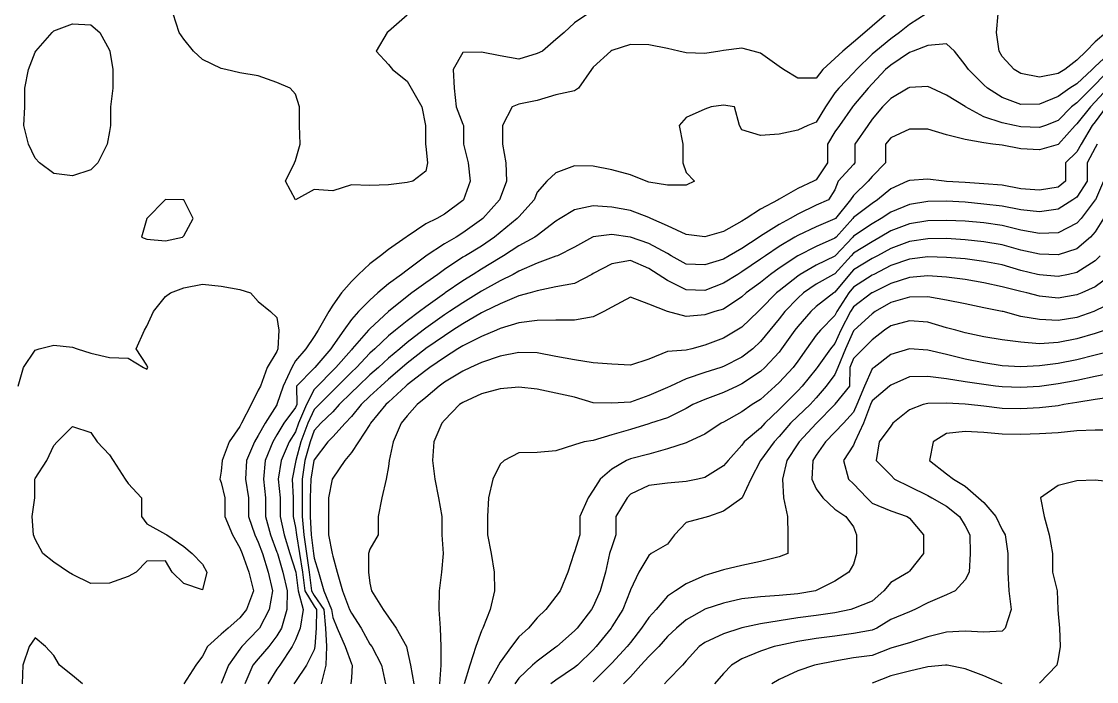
# Model space of a CAD drawing. Header units: inches. Extents: x 450896 to 463247, y 7386701 to 7399440.
# Drawn here: x 453338 to 455030, y 7392246 to 7393284 of the extents above; entities that cross this region are included whole.
import ezdxf

# ---------------------------------------------------------------- set-up
doc = ezdxf.new("R2010")
doc.units = ezdxf.units.IN
doc.header["$MEASUREMENT"] = 0

msp = doc.modelspace()

# ---------------------------------------------------------------- linework, layer by layer
for points, elevation in [([(453954, 7393032.8), (453945, 7393030.9), (453915.7, 7393027.2), (453886.4, 7393026.4), (453857.2, 7393027.2), (453827.9, 7393017.7), (453798.6, 7393019.9), (453769.3, 7393003.8), (453753.6, 7393032.8), (453767.6, 7393062.1), (453769.3, 7393065.6), (453776.8, 7393091.4), (453775.5, 7393120.7), (453775.5, 7393150), (453769.3, 7393169.7), (453760.8, 7393179.2), (453740, 7393188), (453710.7, 7393198.8), (453681.4, 7393203.2), (453659.7, 7393208.5), (453652.2, 7393210.1), (453622.9, 7393224.5), (453608.6, 7393237.8), (453593.6, 7393256.6), (453586.1, 7393267.1), (453576.5, 7393296.4)], 760), ([(454229.7, 7393296.4), (454208.6, 7393282), (454192.3, 7393267.1), (454179.3, 7393255.7), (454158.1, 7393237.8), (454150, 7393233.7), (454120.7, 7393224.8), (454091.5, 7393230.4), (454062.2, 7393235.8), (454032.9, 7393235.6), (454017.7, 7393208.5), (454018.9, 7393179.2), (454022.2, 7393150), (454032.9, 7393122.6), (454033.7, 7393120.7), (454033.7, 7393091.4), (454040.9, 7393062.1), (454044.2, 7393032.8), (454034, 7393003.5), (454032.9, 7393002.4), (454003.6, 7392981.3), (453991.8, 7392974.2), (453974.3, 7392965.6), (453945, 7392945.9), (453943.5, 7392944.9), (453915.7, 7392925.5), (453903.1, 7392915.7), (453886.4, 7392903), (453868.4, 7392886.4), (453857.2, 7392875.3), (453841.6, 7392857.1), (453827.9, 7392838.1), (453821.7, 7392827.8), (453805.1, 7392798.5), (453798.6, 7392788.5), (453785.4, 7392769.2), (453769.3, 7392750.5), (453763.5, 7392739.9), (453749.7, 7392710.6), (453740, 7392681.4), (453740, 7392681.3), (453721.3, 7392652.1), (453710.7, 7392632.9), (453704.5, 7392622.8), (453692.2, 7392593.5), (453690.3, 7392564.2), (453695.1, 7392534.9), (453695.1, 7392505.6), (453705.2, 7392476.3), (453710.7, 7392464.9), (453717.1, 7392447.1), (453726.2, 7392417.8), (453732.8, 7392388.5), (453727.7, 7392359.2), (453712.5, 7392329.9), (453710.7, 7392327.5), (453684.7, 7392300.6), (453681.4, 7392296.5), (453663.6, 7392271.3), (453652.2, 7392242.6)], 740), ([(454699.8, 7393296.4), (454677.2, 7393276.9), (454665.8, 7393267.1), (454647.9, 7393251.7), (454631.3, 7393237.8), (454618.6, 7393226), (454599.4, 7393208.5), (454589.3, 7393195.2), (454560.1, 7393195.3), (454537.6, 7393208.5), (454530.8, 7393213.5), (454501.5, 7393234.6), (454489.8, 7393237.8), (454472.2, 7393242.3), (454442.9, 7393238.7), (454437.6, 7393237.8), (454413.6, 7393234.1), (454384.3, 7393235), (454372.8, 7393237.8), (454355, 7393241.8), (454325.8, 7393247.3), (454296.5, 7393247.9), (454267.2, 7393238.5), (454265.9, 7393237.8), (454237.9, 7393212.4), (454235.2, 7393208.5), (454214.7, 7393179.2), (454208.6, 7393175.1), (454179.3, 7393168.8), (454150, 7393159.9), (454120.7, 7393154.3), (454110.4, 7393150), (454095.4, 7393120.7), (454095.4, 7393091.4), (454100.2, 7393062.1), (454101.3, 7393032.8), (454091.5, 7393006.5), (454090.4, 7393003.5), (454064, 7392974.2), (454062.2, 7392972.7), (454032.9, 7392951.5), (454022, 7392944.9), (454003.6, 7392934.6), (453975, 7392915.7), (453974.3, 7392915.2), (453945, 7392893.2), (453936.1, 7392886.4), (453915.7, 7392871.7), (453899, 7392857.1), (453886.4, 7392845.9), (453868.3, 7392827.8), (453857.2, 7392815.3), (453845.2, 7392798.5), (453827.9, 7392773.7), (453824.8, 7392769.2), (453799.5, 7392739.9), (453798.6, 7392739), (453770.9, 7392710.6), (453771.2, 7392681.4), (453769.3, 7392676.8), (453751, 7392652.1), (453740, 7392633.7), (453733.5, 7392622.8), (453721.4, 7392593.5), (453718.9, 7392564.2), (453722.1, 7392534.9), (453722.1, 7392505.6), (453729.7, 7392476.3), (453740, 7392449.2), (453740.7, 7392447.1), (453749.5, 7392417.8), (453756.1, 7392388.5), (453755.8, 7392359.2), (453747, 7392329.9), (453740, 7392317.8), (453727.3, 7392300.6), (453710.7, 7392281.5), (453702.2, 7392271.3), (453689.5, 7392242)], 720), ([(454762.1, 7393296.4), (454735.8, 7393279.7), (454720.2, 7393267.1), (454706.5, 7393257.1), (454682.9, 7393237.8), (454677.2, 7393232.8), (454652.4, 7393208.5), (454647.9, 7393203.6), (454624.7, 7393179.2), (454618.6, 7393171.9), (454603.7, 7393150), (454589.3, 7393125.9), (454576, 7393120.7), (454560.1, 7393113.3), (454530.8, 7393106.7), (454501.5, 7393104.7), (454472.2, 7393113.8), (454468.6, 7393120.7), (454460.6, 7393150), (454442.9, 7393152.8), (454423.9, 7393150), (454413.6, 7393146.5), (454384.3, 7393133.2), (454373.3, 7393120.7), (454379.3, 7393091.4), (454379.3, 7393062.1), (454384.3, 7393046.6), (454397.7, 7393032.8), (454384.3, 7393026.8), (454355, 7393026.6), (454325.8, 7393031.6), (454321.2, 7393032.8), (454296.5, 7393042.7), (454267.2, 7393050.8), (454237.9, 7393056.5), (454208.6, 7393057.2), (454179.3, 7393045.9), (454164.8, 7393032.8), (454150, 7393015.7), (454145, 7393003.5), (454120.7, 7392976.8), (454118.4, 7392974.2), (454091.5, 7392952.2), (454082.6, 7392944.9), (454062.2, 7392930.8), (454036.9, 7392915.7), (454032.9, 7392913.2), (454003.6, 7392893.8), (453993.3, 7392886.4), (453974.3, 7392872.9), (453952.5, 7392857.1), (453945, 7392851.5), (453915.7, 7392827.9), (453915.6, 7392827.8), (453886.4, 7392800.8), (453884.4, 7392798.5), (453858.5, 7392769.2), (453857.2, 7392767.8), (453832.8, 7392739.9), (453827.9, 7392735), (453804, 7392710.6), (453798.6, 7392705.2), (453786.8, 7392681.4), (453774.1, 7392652.1), (453769.3, 7392638.7), (453759.2, 7392622.8), (453746.5, 7392593.5), (453742.1, 7392564.2), (453744.9, 7392534.9), (453744.9, 7392505.6), (453751.3, 7392476.3), (453760.4, 7392447.1), (453769.3, 7392419.5), (453769.6, 7392417.8), (453773.4, 7392388.5), (453781.3, 7392359.2), (453776.7, 7392329.9), (453769.3, 7392311.3), (453764, 7392300.6), (453744.6, 7392271.3), (453740, 7392264.9), (453725.5, 7392242)], 700), ([(453945, 7393294.3), (453915.7, 7393268.6), (453913.5, 7393267.1), (453896.5, 7393237.8), (453915.7, 7393216.4), (453922.1, 7393208.5), (453945, 7393190.2), (453951.2, 7393179.2), (453968, 7393150), (453973.9, 7393120.7), (453973.9, 7393091.4), (453974.3, 7393087.6), (453976.9, 7393062.1), (453974.3, 7393048.9), (453954, 7393032.8)], 760), ([(455045.8, 7393267.1), (455028.6, 7393252.4), (455014.3, 7393237.8), (454999.4, 7393223.6), (454980.4, 7393208.5), (454970.1, 7393202.5), (454940.8, 7393196.4), (454911.5, 7393202.3), (454900.7, 7393208.5), (454882.2, 7393229.4), (454877.4, 7393237.8), (454873, 7393267.1), (454875.6, 7393296.4)], 700), ([(453457.9, 7393062.1), (453447.1, 7393050.7), (453417.9, 7393041.3), (453388.6, 7393044.8), (453365.9, 7393062.1), (453359.3, 7393069), (453348.6, 7393091.4), (453341.3, 7393120.7), (453343.2, 7393150), (453343.2, 7393179.2), (453348.6, 7393208.5), (453359.3, 7393236.2), (453360.4, 7393237.8), (453385.9, 7393267.1), (453388.6, 7393269.6), (453417.9, 7393280.8), (453447.1, 7393278.8), (453460.9, 7393267.1), (453476.4, 7393239.3), (453477, 7393237.8), (453481.6, 7393208.5), (453481.8, 7393179.2), (453478, 7393150), (453478, 7393120.7), (453476.4, 7393110.9), (453472.6, 7393091.4), (453457.9, 7393062.1)], 760), ([(455054.5, 7393237.8), (455028.6, 7393213.4), (455023.6, 7393208.5), (454999.4, 7393186.4), (454988.4, 7393179.2), (454970.1, 7393166), (454940.8, 7393154.2), (454911.5, 7393153.6), (454882.2, 7393164.8), (454858.9, 7393179.2), (454852.9, 7393184.8), (454829, 7393208.5), (454823.6, 7393216.3), (454807.1, 7393237.8), (454794.4, 7393248.9), (454765.1, 7393246.4), (454742, 7393237.8), (454735.8, 7393235.7), (454706.5, 7393215.7), (454698.5, 7393208.5), (454677.2, 7393186.4), (454670.7, 7393179.2), (454647.9, 7393151.9), (454646.3, 7393150), (454625.9, 7393120.7), (454618.6, 7393110.8), (454606.8, 7393091.4), (454606.8, 7393062.1), (454589.3, 7393035.3), (454585.1, 7393032.8), (454560.1, 7393021.4), (454530.8, 7393004.5), (454529.1, 7393003.5), (454501.5, 7392988.8), (454479.1, 7392974.2), (454472.2, 7392969.8), (454442.9, 7392953.9), (454413.6, 7392945.4), (454384.3, 7392949.2), (454355, 7392962.5), (454328.6, 7392974.2), (454325.8, 7392975.6), (454296.5, 7392986.8), (454267.2, 7392992), (454237.9, 7392994.1), (454208.6, 7392988), (454186, 7392974.2), (454179.3, 7392970.3), (454150, 7392947.7), (454146.2, 7392944.9), (454120.7, 7392931.3), (454096.9, 7392915.7), (454091.5, 7392912.5), (454062.2, 7392894.6), (454049, 7392886.4), (454032.9, 7392876.1), (454005, 7392857.1), (454003.6, 7392856.2), (453974.3, 7392835.4), (453964.4, 7392827.8), (453945, 7392813.4), (453926.5, 7392798.5), (453915.7, 7392789.5), (453894.1, 7392769.2), (453886.4, 7392762.2), (453865.2, 7392739.9), (453857.2, 7392732.3), (453835.5, 7392710.6), (453827.9, 7392703), (453806.3, 7392681.4), (453798.6, 7392673.9), (453788.4, 7392652.1), (453777.8, 7392622.8), (453769.6, 7392593.5), (453769.3, 7392591.1), (453764.2, 7392564.2), (453765.7, 7392534.9), (453765.7, 7392505.6), (453769.3, 7392488.1), (453770.6, 7392476.3), (453775.4, 7392447.1), (453780.1, 7392417.8), (453783.8, 7392388.5), (453798.6, 7392364.2), (453802.1, 7392359.2), (453801.9, 7392329.9), (453799.7, 7392300.6), (453798.6, 7392295.5), (453786.6, 7392271.3), (453769.3, 7392245.8), (453766.7, 7392242)], 680), ([(455051.1, 7393208.5), (455028.6, 7393184.9), (455022.6, 7393179.2), (454999.4, 7393156.3), (454991.1, 7393150), (454970.1, 7393128.2), (454950.3, 7393120.7), (454940.8, 7393117.5), (454911.5, 7393118.5), (454901.5, 7393120.7), (454882.2, 7393125), (454852.9, 7393134.1), (454824.2, 7393150), (454823.6, 7393150.3), (454794.4, 7393168.3), (454770.5, 7393179.2), (454765.1, 7393181.8), (454735.8, 7393180.4), (454734.1, 7393179.2), (454706.5, 7393163.1), (454693.4, 7393150), (454677.2, 7393130.7), (454670.2, 7393120.7), (454650.1, 7393091.4), (454650.1, 7393062.1), (454647.9, 7393059.3), (454623.9, 7393032.8), (454618.6, 7393019.5), (454608.7, 7393003.5), (454589.3, 7392995), (454560.1, 7392981.3), (454548, 7392974.2), (454530.8, 7392964.7), (454501.5, 7392946.5), (454499.3, 7392944.9), (454472.2, 7392926.8), (454452, 7392915.7), (454442.9, 7392910.5), (454413.6, 7392901.2), (454384.3, 7392902.4), (454360.8, 7392915.7), (454355, 7392919), (454325.8, 7392934.7), (454296.5, 7392944.9), (454296.2, 7392944.9), (454267.2, 7392949.2), (454237.9, 7392945.3), (454237, 7392944.9), (454208.6, 7392929.1), (454181.8, 7392915.7), (454179.3, 7392914.8), (454150, 7392903.8), (454120.7, 7392891.3), (454111.8, 7392886.4), (454091.5, 7392876.2), (454062.2, 7392859.9), (454057.8, 7392857.1), (454032.9, 7392841.4), (454011.8, 7392827.8), (454003.6, 7392822.6), (453974.3, 7392801.8), (453970, 7392798.5), (453945, 7392778.9), (453933.5, 7392769.2), (453915.7, 7392754.6), (453899.7, 7392739.9), (453886.4, 7392728.2), (453867.8, 7392710.6), (453857.2, 7392700.3), (453838.2, 7392681.4), (453827.9, 7392670.2), (453809.2, 7392652.1), (453798.6, 7392640.8), (453792.1, 7392622.8), (453784, 7392593.5), (453779.8, 7392564.2), (453779.7, 7392534.9), (453779.7, 7392505.6), (453782.4, 7392476.3), (453786.6, 7392447.1), (453790.6, 7392417.8), (453794.2, 7392388.5), (453798.6, 7392381.2), (453814, 7392359.2), (453816.4, 7392329.9), (453818.3, 7392300.6), (453816.8, 7392271.3), (453809.5, 7392242)], 660), ([(455048.1, 7393179.2), (455028.6, 7393157.6), (455020.9, 7393150), (454999.4, 7393123), (454997.1, 7393120.7), (454970.7, 7393091.4), (454970.1, 7393090.8), (454940.8, 7393082.3), (454911.5, 7393084), (454882.2, 7393089.6), (454867, 7393091.4), (454852.9, 7393093.3), (454823.6, 7393098.3), (454794.4, 7393105.9), (454765.1, 7393114.7), (454735.8, 7393114.8), (454706.5, 7393101.1), (454698.1, 7393091.4), (454698.1, 7393062.1), (454677.2, 7393040.3), (454671.2, 7393032.8), (454647.9, 7393010.6), (454643.2, 7393003.5), (454619.3, 7392974.2), (454618.6, 7392973.5), (454589.3, 7392961), (454560.1, 7392947.7), (454555.4, 7392944.9), (454530.8, 7392930), (454509.1, 7392915.7), (454501.5, 7392910.3), (454472.2, 7392890.1), (454465.8, 7392886.4), (454442.9, 7392872.6), (454413.6, 7392861.2), (454384.3, 7392862.1), (454355, 7392876.7), (454340.2, 7392886.4), (454325.8, 7392895.4), (454296.5, 7392908.1), (454267.2, 7392902.9), (454237.9, 7392887.5), (454235.9, 7392886.4), (454208.6, 7392872.1), (454179.3, 7392866.6), (454150, 7392860.2), (454138.5, 7392857.1), (454120.7, 7392852.5), (454091.5, 7392839.9), (454066.3, 7392827.8), (454062.2, 7392825.8), (454032.9, 7392808.4), (454017.2, 7392798.5), (454003.6, 7392789.8), (453974.3, 7392769.5), (453974, 7392769.2), (453945, 7392746.5), (453937.1, 7392739.9), (453915.7, 7392721.6), (453903.4, 7392710.6), (453886.4, 7392694.7), (453872.7, 7392681.4), (453857.2, 7392662.9), (453847.2, 7392652.1), (453827.9, 7392630.8), (453820.4, 7392622.8), (453798.6, 7392594.4), (453798.3, 7392593.5), (453793.4, 7392564.2), (453792.3, 7392534.9), (453792.3, 7392505.6), (453794.1, 7392476.3), (453797.7, 7392447.1), (453798.6, 7392440), (453805.3, 7392417.8), (453814, 7392388.5), (453826, 7392359.2), (453827.9, 7392346.7), (453835, 7392329.9), (453847.2, 7392300.6), (453857.2, 7392273.7), (453858.2, 7392271.3), (453857.2, 7392251.5), (453856.4, 7392242)], 640), ([(455045.8, 7393150), (455028.6, 7393126.5), (455023.9, 7393120.7), (455006.3, 7393091.4), (454999.4, 7393079.4), (454981.9, 7393062.1), (454981.9, 7393032.8), (454970.1, 7393023.8), (454940.8, 7393018.7), (454911.5, 7393021.1), (454882.2, 7393026.5), (454852.9, 7393028.8), (454823.6, 7393030.9), (454794.4, 7393032.4), (454790.4, 7393032.8), (454765.1, 7393036.3), (454735.8, 7393034.1), (454733.1, 7393032.8), (454706.5, 7393021), (454685.8, 7393003.5), (454677.2, 7392998), (454647.9, 7392975.8), (454646.6, 7392974.2), (454620.3, 7392944.9), (454618.6, 7392943.2), (454589.3, 7392930.2), (454560.1, 7392915.7), (454560, 7392915.7), (454530.8, 7392896), (454517.3, 7392886.4), (454501.5, 7392873.8), (454478.8, 7392857.1), (454472.2, 7392850.8), (454442.9, 7392831.8), (454429.7, 7392827.8), (454413.6, 7392822.5), (454384.3, 7392820.2), (454355, 7392827.7), (454354.8, 7392827.8), (454325.8, 7392839.3), (454296.5, 7392850.5), (454267.2, 7392834.8), (454254.9, 7392827.8), (454237.9, 7392819.4), (454208.6, 7392814.5), (454179.3, 7392814.3), (454150, 7392813.7), (454120.7, 7392810.1), (454091.5, 7392801.1), (454085.6, 7392798.5), (454062.2, 7392788.5), (454032.9, 7392774.1), (454025, 7392769.2), (454003.6, 7392755.5), (453980.7, 7392739.9), (453974.3, 7392735.3), (453945, 7392712.4), (453942.9, 7392710.6), (453915.7, 7392685.2), (453911.6, 7392681.4), (453887.4, 7392652.1), (453886.4, 7392650.3), (453868.2, 7392622.8), (453857.2, 7392606.3), (453846.8, 7392593.5), (453827.9, 7392565.6), (453827.2, 7392564.2), (453821, 7392534.9), (453821, 7392505.6), (453821.3, 7392476.3), (453826.9, 7392447.1), (453827.9, 7392442.7), (453835.1, 7392417.8), (453843.5, 7392388.5), (453854.3, 7392359.2), (453857.2, 7392353.1), (453872.6, 7392329.9), (453886.4, 7392304.7), (453889.2, 7392300.6), (453904.4, 7392271.3), (453910.8, 7392242)], 620), ([(455031.4, 7393091.4), (455028.6, 7393085.3), (455015.9, 7393062.1), (455015.9, 7393032.8), (454999.4, 7393008), (454993.1, 7393003.5), (454970.1, 7392988.9), (454940.8, 7392984.6), (454911.5, 7392988), (454882.2, 7392993.9), (454852.9, 7392997), (454823.6, 7392999.7), (454794.4, 7393001.3), (454765.1, 7393000.8), (454735.8, 7392996.3), (454706.5, 7392984.2), (454691.2, 7392974.2), (454677.2, 7392966.1), (454647.9, 7392946.4), (454646.6, 7392944.9), (454619.1, 7392915.7), (454618.6, 7392915.1), (454589.3, 7392900.8), (454564.1, 7392886.4), (454560.1, 7392883.7), (454530.8, 7392860.5), (454526.5, 7392857.1), (454501.5, 7392831.6), (454497.5, 7392827.8), (454472.2, 7392803.3), (454464.1, 7392798.5), (454442.9, 7392785.9), (454413.6, 7392774.7), (454393.2, 7392769.2), (454384.3, 7392767), (454355, 7392764.9), (454325.8, 7392752.8), (454296.5, 7392743.6), (454267.2, 7392744.9), (454237.9, 7392747.4), (454208.6, 7392751.7), (454179.3, 7392757.2), (454150, 7392762.7), (454120.7, 7392763.5), (454091.5, 7392757.5), (454062.2, 7392747.8), (454044.9, 7392739.9), (454032.9, 7392734.3), (454003.6, 7392716.5), (453995.4, 7392710.6), (453974.3, 7392692.8), (453960.9, 7392681.4), (453945, 7392663.7), (453935.6, 7392652.1), (453922.9, 7392622.8), (453916.9, 7392593.5), (453915.7, 7392584), (453912, 7392564.2), (453905.1, 7392534.9), (453899.5, 7392505.6), (453899.5, 7392476.3), (453886.4, 7392454.1), (453884, 7392447.1), (453884.1, 7392417.8), (453886.4, 7392400.4), (453888.8, 7392388.5), (453907.2, 7392359.2), (453915.7, 7392346.8), (453927.7, 7392329.9), (453943.8, 7392300.6), (453945, 7392295.8), (453950.5, 7392271.3), (453955.4, 7392242)], 600), ([(455041.3, 7393032.8), (455028.7, 7393003.5), (455028.6, 7393003.4), (455006.4, 7392974.2), (454999.4, 7392966.7), (454970.1, 7392951.8), (454940.8, 7392950.8), (454911.5, 7392956), (454882.2, 7392963.3), (454852.9, 7392967.3), (454823.6, 7392970), (454794.4, 7392971.3), (454765.1, 7392970.7), (454735.8, 7392966.1), (454706.5, 7392954.6), (454690.1, 7392944.9), (454677.2, 7392937.8), (454647.9, 7392919.6), (454644.2, 7392915.7), (454618.6, 7392887.4), (454616.6, 7392886.4), (454589.3, 7392870.7), (454569.3, 7392857.1), (454560.1, 7392848.8), (454539.6, 7392827.8), (454530.8, 7392816.5), (454515.9, 7392798.5), (454501.5, 7392780.9), (454489.1, 7392769.2), (454472.2, 7392756), (454442.9, 7392741.3), (454438.8, 7392739.9), (454413.6, 7392731.9), (454384.3, 7392722.1), (454359.5, 7392710.6), (454355, 7392708.4), (454325.8, 7392695.6), (454296.5, 7392685.1), (454267.2, 7392683.5), (454237.9, 7392684.4), (454208.6, 7392693), (454179.3, 7392699.2), (454150, 7392705.7), (454120.7, 7392708.7), (454091.5, 7392706.5), (454062.2, 7392698.3), (454032.9, 7392684.8), (454027.7, 7392681.4), (454003.6, 7392657.1), (453999.4, 7392652.1), (453987, 7392622.8), (453985, 7392593.5), (453988.6, 7392564.2), (453994.4, 7392534.9), (453999.6, 7392505.6), (453999.6, 7392476.3), (454001.9, 7392447.1), (453999.1, 7392417.8), (453995.4, 7392388.5), (453995, 7392359.2), (453996.9, 7392329.9), (453998, 7392300.6), (453997.9, 7392271.3), (453996, 7392242)], 580), ([(453564.3, 7392939.2), (453591.3, 7392944.9), (453593.6, 7392947.1), (453608, 7392974.2), (453593.6, 7393003.5), (453591.8, 7393003.5), (453564.3, 7393004.1), (453563.9, 7393003.5), (453535, 7392974.3), (453534.9, 7392974.2), (453527, 7392944.9), (453535, 7392941.6), (453564.3, 7392939.2)], 740), ([(455041.6, 7392974.2), (455028.6, 7392953.4), (455020.8, 7392944.9), (454999.4, 7392926.5), (454970.1, 7392916.9), (454940.8, 7392918), (454911.5, 7392924.3), (454882.2, 7392933), (454852.9, 7392937.7), (454823.6, 7392940.9), (454794.4, 7392942.6), (454765.1, 7392942.4), (454735.8, 7392938.2), (454706.5, 7392927.3), (454685.4, 7392915.7), (454677.2, 7392911.2), (454647.9, 7392893.4), (454641.5, 7392886.4), (454618.6, 7392858.1), (454617, 7392857.1), (454589.3, 7392835.7), (454580.6, 7392827.8), (454560.1, 7392804.3), (454555.5, 7392798.5), (454534.6, 7392769.2), (454530.8, 7392764.1), (454508.3, 7392739.9), (454501.5, 7392733.7), (454472.2, 7392714.2), (454464.6, 7392710.6), (454442.9, 7392700.3), (454413.6, 7392689.3), (454395, 7392681.4), (454384.3, 7392675.5), (454355, 7392660.4), (454328.1, 7392652.1), (454325.8, 7392651.4), (454296.5, 7392642.3), (454267.2, 7392633.6), (454237.9, 7392625), (454223.7, 7392622.8), (454208.6, 7392618.2), (454179.3, 7392608.8), (454150, 7392606.1), (454120.7, 7392605.5), (454097.9, 7392593.5), (454091.5, 7392587.7), (454080.2, 7392564.2), (454073.3, 7392534.9), (454071.5, 7392505.6), (454071.5, 7392476.3), (454077.2, 7392447.1), (454081.9, 7392417.8), (454082.6, 7392388.5), (454075.5, 7392359.2), (454064.1, 7392329.9), (454062.2, 7392325.5), (454053.3, 7392300.6), (454043.6, 7392271.3), (454034.6, 7392242)], 560), ([(455036.4, 7392915.7), (455028.6, 7392907.6), (454999.4, 7392889.3), (454986.6, 7392886.4), (454970.1, 7392882.9), (454940.8, 7392885.6), (454937.6, 7392886.4), (454911.5, 7392892.5), (454882.2, 7392901.2), (454852.9, 7392906.7), (454823.6, 7392910.8), (454794.4, 7392913.1), (454765.1, 7392913.9), (454735.8, 7392910.4), (454706.5, 7392900.1), (454679.9, 7392886.4), (454677.2, 7392885), (454647.9, 7392866.3), (454640.4, 7392857.1), (454621.6, 7392827.8), (454618.6, 7392821.8), (454595.7, 7392798.5), (454589.3, 7392790.5), (454573.6, 7392769.2), (454560.1, 7392749.7), (454552.8, 7392739.9), (454530.8, 7392716.3), (454524.5, 7392710.6), (454501.5, 7392689.7), (454488.5, 7392681.4), (454472.2, 7392670), (454442.9, 7392653.7), (454439.7, 7392652.1), (454413.6, 7392635.1), (454387.6, 7392622.8), (454384.3, 7392621.4), (454355, 7392612), (454325.8, 7392603.7), (454296.5, 7392596.1), (454290.6, 7392593.5), (454267.2, 7392579.7), (454248.8, 7392564.2), (454237.9, 7392547), (454230.2, 7392534.9), (454216.7, 7392505.6), (454216.7, 7392476.3), (454208.6, 7392449.7), (454207.4, 7392447.1), (454198, 7392417.8), (454185.9, 7392388.5), (454179.3, 7392379.7), (454163.6, 7392359.2), (454150, 7392345.8), (454135.9, 7392329.9), (454120.7, 7392315.8), (454109.1, 7392300.6), (454091.5, 7392276.3), (454088.7, 7392271.3), (454072.7, 7392242)], 540), ([(453332.6, 7392710.6), (453340.8, 7392739.9), (453359.3, 7392767), (453365.6, 7392769.2), (453388.6, 7392774.7), (453417.9, 7392771.6), (453425.7, 7392769.2), (453447.1, 7392762.4), (453476.4, 7392755.8), (453505.7, 7392754.4), (453530, 7392739.9), (453535, 7392737.1), (453536.9, 7392739.9), (453535, 7392743.7), (453518.1, 7392769.2), (453531.5, 7392798.5), (453535, 7392804.8), (453545.8, 7392827.8), (453564.3, 7392851.4), (453572.2, 7392857.1), (453593.6, 7392865.1), (453622.9, 7392871), (453652.2, 7392867.8), (453681.4, 7392862.4), (453698.5, 7392857.1), (453710.7, 7392843.8), (453730, 7392827.8), (453740, 7392818.5), (453743.1, 7392798.5), (453741.4, 7392769.2), (453740, 7392764.9), (453724.8, 7392739.9), (453713.9, 7392710.6), (453710.7, 7392704.4), (453699.2, 7392681.4), (453684.2, 7392652.1), (453681.4, 7392647.1), (453665, 7392622.8), (453653.8, 7392593.5), (453652.2, 7392576.7), (453650.3, 7392564.2), (453652.2, 7392559), (453658, 7392534.9), (453658, 7392505.6), (453670.1, 7392476.3), (453681.4, 7392455.9), (453685.2, 7392447.1), (453696, 7392417.8), (453703.3, 7392388.5), (453692, 7392359.2), (453681.4, 7392345.7), (453663.4, 7392329.9), (453652.2, 7392320.1), (453630.9, 7392300.6), (453622.9, 7392285.4), (453612.5, 7392271.3), (453593.6, 7392242.2)], 760), ([(455054.5, 7392886.4), (455028.6, 7392866.5), (455007.3, 7392857.1), (454999.4, 7392853.9), (454970.1, 7392849.1), (454940.8, 7392852.1), (454920.9, 7392857.1), (454911.5, 7392859.3), (454882.2, 7392866.9), (454852.9, 7392873), (454823.6, 7392878.2), (454794.4, 7392882), (454765.1, 7392884.1), (454735.8, 7392881.5), (454706.5, 7392872.2), (454677.2, 7392857.4), (454676.7, 7392857.1), (454647.9, 7392835.2), (454643.1, 7392827.8), (454627.9, 7392798.5), (454618.6, 7392777.5), (454611.8, 7392769.2), (454590.9, 7392739.9), (454589.3, 7392737.9), (454567, 7392710.6), (454560.1, 7392703), (454538.7, 7392681.4), (454530.8, 7392673.6), (454508.5, 7392652.1), (454501.5, 7392644.6), (454475.9, 7392622.8), (454472.2, 7392617.7), (454450.4, 7392593.5), (454442.9, 7392585.3), (454413.6, 7392566.6), (454402.7, 7392564.2), (454384.3, 7392560.4), (454355, 7392557.6), (454325.8, 7392553.9), (454296.5, 7392540.3), (454291.4, 7392534.9), (454273.6, 7392505.6), (454273.6, 7392476.3), (454267.2, 7392457.8), (454263.9, 7392447.1), (454257.2, 7392417.8), (454249.2, 7392388.5), (454237.9, 7392363.6), (454235.4, 7392359.2), (454213, 7392329.9), (454208.6, 7392325.3), (454180.5, 7392300.6), (454179.3, 7392299.7), (454150, 7392277.8), (454142.6, 7392271.3), (454120.7, 7392250.8), (454114.4, 7392242)], 520), ([(455057.9, 7392843.1), (455028.6, 7392828.8), (455026.1, 7392827.8), (454999.4, 7392818.6), (454970.1, 7392813.9), (454940.8, 7392815.2), (454911.5, 7392820.1), (454883.4, 7392827.8), (454882.2, 7392828.1), (454852.9, 7392833.9), (454823.6, 7392840), (454794.4, 7392845.8), (454765.1, 7392850.9), (454735.8, 7392850.4), (454706.5, 7392842.3), (454682.2, 7392827.8), (454677.2, 7392824.2), (454648.9, 7392798.5), (454647.9, 7392797.5), (454635, 7392769.2), (454623.1, 7392739.9), (454618.6, 7392728.8), (454604.6, 7392710.6), (454589.3, 7392692.2), (454579.5, 7392681.4), (454560.1, 7392663.3), (454548.5, 7392652.1), (454530.8, 7392631.3), (454522.8, 7392622.8), (454501.5, 7392593.5), (454501.5, 7392593.5), (454486.4, 7392564.2), (454472.7, 7392534.9), (454472.2, 7392534.2), (454442.9, 7392514), (454419.5, 7392505.6), (454413.6, 7392503.8), (454384.3, 7392496), (454366.1, 7392476.3), (454355, 7392461.9), (454329.2, 7392447.1), (454325.8, 7392444.2), (454309.6, 7392417.8), (454296.5, 7392390), (454296, 7392388.5), (454284.6, 7392359.2), (454267.2, 7392331.5), (454266.2, 7392329.9), (454242.7, 7392300.6), (454237.9, 7392295.4), (454213.1, 7392271.3), (454208.6, 7392267.6), (454179.3, 7392248.1), (454171.3, 7392242)], 500), ([(455044.2, 7392798.5), (455028.6, 7392793.3), (454999.4, 7392784.9), (454970.1, 7392779.1), (454940.8, 7392777.3), (454911.5, 7392779.6), (454882.2, 7392783.5), (454852.9, 7392788.1), (454823.6, 7392794.6), (454809.1, 7392798.5), (454794.4, 7392802.4), (454765.1, 7392810.9), (454735.8, 7392813.4), (454706.5, 7392805.3), (454696.9, 7392798.5), (454677.2, 7392783.3), (454663.3, 7392769.2), (454647.9, 7392753.8), (454641.9, 7392739.9), (454641.5, 7392710.6), (454618.6, 7392681.9), (454618.2, 7392681.4), (454589.5, 7392652.1), (454589.3, 7392651.9), (454562.2, 7392622.8), (454560.1, 7392619.6), (454542.8, 7392593.5), (454535.9, 7392564.2), (454537.5, 7392534.9), (454543.8, 7392505.6), (454544.5, 7392476.3), (454544.5, 7392447.1), (454530.8, 7392441.9), (454501.5, 7392434.5), (454472.2, 7392428.5), (454442.9, 7392421.4), (454430.9, 7392417.8), (454413.6, 7392412.7), (454384.3, 7392399.6), (454367.4, 7392388.5), (454355, 7392380.2), (454336.9, 7392359.2), (454325.8, 7392346.3), (454314.1, 7392329.9), (454296.5, 7392306.9), (454291.7, 7392300.6), (454267.2, 7392274.5), (454264.2, 7392271.3), (454237.9, 7392245.4)], 480), ([(455057.9, 7392766.8), (455028.6, 7392759.2), (454999.4, 7392751.9), (454970.1, 7392746), (454940.8, 7392742.5), (454911.5, 7392740.8), (454882.2, 7392742.2), (454852.9, 7392746.9), (454823.6, 7392753), (454794.4, 7392760.2), (454765.1, 7392767), (454735.8, 7392769), (454706.5, 7392760.2), (454680.4, 7392739.9), (454677.2, 7392737.5), (454665.3, 7392710.6), (454653.2, 7392681.4), (454647.9, 7392669.5), (454632.1, 7392652.1), (454618.6, 7392638.2), (454603.8, 7392622.8), (454589.3, 7392602.1), (454583.6, 7392593.5), (454582.2, 7392564.2), (454589.3, 7392549.1), (454599.6, 7392534.9), (454618.6, 7392517), (454635.9, 7392505.6), (454647.9, 7392489), (454652.8, 7392476.3), (454652.8, 7392447.1), (454647.9, 7392430.6), (454640.6, 7392417.8), (454618.6, 7392403.5), (454589.3, 7392388.9), (454587.9, 7392388.5), (454560.1, 7392383.5), (454530.8, 7392381.2), (454501.5, 7392378.7), (454472.2, 7392375.9), (454442.9, 7392369.1), (454413.6, 7392359.3), (454413.4, 7392359.2), (454384.3, 7392343), (454369, 7392329.9), (454355, 7392316.4), (454341.1, 7392300.6), (454325.8, 7392284.9), (454313.2, 7392271.3), (454296.5, 7392253.3), (454285.8, 7392242)], 460), ([(455057.9, 7392731.4), (455028.6, 7392725.5), (454999.4, 7392719.1), (454970.1, 7392713.9), (454944.5, 7392710.6), (454940.8, 7392710.1), (454911.5, 7392708.5), (454882.2, 7392709.3), (454871.4, 7392710.6), (454852.9, 7392712.8), (454823.6, 7392717.4), (454794.4, 7392722.2), (454765.1, 7392725.8), (454735.8, 7392724.9), (454706.5, 7392712.2), (454704.4, 7392710.6), (454677.2, 7392687.3), (454674.8, 7392681.4), (454663.6, 7392652.1), (454650, 7392622.8), (454647.9, 7392617.4), (454632.1, 7392593.5), (454639.9, 7392564.2), (454647.9, 7392557), (454669.1, 7392534.9), (454677.2, 7392526.1), (454706.5, 7392514.3), (454732.4, 7392505.6), (454735.8, 7392502.7), (454757.9, 7392476.3), (454757.9, 7392447.1), (454735.8, 7392419.6), (454734.3, 7392417.8), (454706.5, 7392401.5), (454695.4, 7392388.5), (454677.2, 7392372.2), (454647.9, 7392360.4), (454643.9, 7392359.2), (454618.6, 7392353.9), (454589.3, 7392349.4), (454560.1, 7392345.7), (454530.8, 7392341.3), (454501.5, 7392336.3), (454472.2, 7392330.3), (454470.6, 7392329.9), (454442.9, 7392320.9), (454413.6, 7392306.9), (454404.6, 7392300.6), (454384.3, 7392278.2), (454378.5, 7392271.3), (454355, 7392247.1), (454350.2, 7392242)], 440), ([(455057.9, 7392693.6), (455028.6, 7392689.3), (454999.4, 7392684.9), (454978.8, 7392681.4), (454970.1, 7392679.7), (454940.8, 7392676.2), (454911.5, 7392674.8), (454882.2, 7392675.4), (454852.9, 7392678.8), (454829.1, 7392681.4), (454823.6, 7392681.9), (454794.4, 7392683.5), (454765.1, 7392683.1), (454757.8, 7392681.4), (454735.8, 7392673.3), (454709.9, 7392652.1), (454706.5, 7392647.4), (454688.5, 7392622.8), (454683.5, 7392593.5), (454706.5, 7392570.4), (454712.3, 7392564.2), (454735.8, 7392552.5), (454765.1, 7392538.3), (454771.2, 7392534.9), (454794.4, 7392521.7), (454814.9, 7392505.6), (454823.6, 7392490.5), (454831.2, 7392476.3), (454831.3, 7392447.1), (454829.8, 7392417.8), (454823.6, 7392405.5), (454807.9, 7392388.5), (454794.4, 7392381.9), (454765.1, 7392369.3), (454744.3, 7392359.2), (454735.8, 7392355.5), (454706.5, 7392343.2), (454684.4, 7392329.9), (454677.2, 7392326.6), (454647.9, 7392321.3), (454618.6, 7392317.2), (454589.3, 7392313.2), (454560.1, 7392308.6), (454530.8, 7392302.6), (454522.8, 7392300.6), (454501.5, 7392293.6), (454472.2, 7392281.6), (454455.7, 7392271.3), (454442.9, 7392258.2), (454428.9, 7392242)], 420), ([(453629.6, 7392417.8), (453622.9, 7392390.2), (453593.6, 7392400), (453575.1, 7392417.8), (453564.3, 7392435.5), (453535, 7392435.2), (453518.4, 7392417.8), (453505.7, 7392410.7), (453476.4, 7392400.3), (453447.1, 7392400.1), (453417.9, 7392414.3), (453411.8, 7392417.8), (453388.6, 7392433.3), (453371.3, 7392447.1), (453359.3, 7392469.6), (453356.7, 7392476.3), (453354.8, 7392505.6), (453358.8, 7392534.9), (453358.8, 7392564.2), (453359.3, 7392565.4), (453377.8, 7392593.5), (453388.6, 7392616.9), (453393.7, 7392622.8), (453417.9, 7392647), (453447.1, 7392637.7), (453457.2, 7392622.8), (453476.4, 7392602.6), (453481.9, 7392593.5), (453500.8, 7392564.2), (453505.7, 7392557.5), (453526.5, 7392534.9), (453526.5, 7392505.6), (453535, 7392494), (453564.3, 7392477.6), (453566.9, 7392476.3), (453593.6, 7392458), (453606.4, 7392447.1), (453622.9, 7392430.2), (453629.6, 7392417.8)], 780), ([(455057.9, 7392641.2), (455028.6, 7392641.3), (454999.4, 7392640), (454970.1, 7392636.8), (454940.8, 7392635.3), (454911.5, 7392634.6), (454882.2, 7392635), (454852.9, 7392637.4), (454823.6, 7392639), (454794.4, 7392635.8), (454773.3, 7392622.8), (454767.6, 7392593.5), (454794.4, 7392572.4), (454805.4, 7392564.2), (454823.6, 7392553.2), (454844.9, 7392534.9), (454852.9, 7392527.4), (454872.1, 7392505.6), (454882.2, 7392484.6), (454886.4, 7392476.3), (454891.1, 7392447.1), (454891.1, 7392417.8), (454892.5, 7392388.5), (454896.3, 7392359.2), (454886.7, 7392329.9), (454882.2, 7392325), (454852.9, 7392323.2), (454823.6, 7392325.1), (454794.4, 7392323.5), (454765.1, 7392315.8), (454735.8, 7392306.5), (454715.6, 7392300.6), (454706.5, 7392298.1), (454677.2, 7392286.5), (454647.9, 7392282.8), (454618.6, 7392277.9), (454589.3, 7392272), (454586.5, 7392271.3), (454560.1, 7392262.3), (454530.8, 7392248.7), (454519.5, 7392242)], 400), ([(455057.9, 7392559.4), (455028.6, 7392562.5), (454999.4, 7392561.4), (454970.1, 7392553.9), (454942.5, 7392534.9), (454948.3, 7392505.6), (454955.8, 7392476.3), (454961.4, 7392447.1), (454961.4, 7392417.8), (454968.8, 7392388.5), (454969.5, 7392359.2), (454970.1, 7392352.3), (454972.1, 7392329.9), (454973.1, 7392300.6), (454970.1, 7392281.5), (454967.9, 7392271.3), (454940.8, 7392242.9)], 380), ([(453434.1, 7392242), (453417.9, 7392255), (453397.4, 7392271.3), (453388.6, 7392286.7), (453375.4, 7392300.6), (453359.3, 7392314.5), (453350.1, 7392300.6), (453340, 7392271.3), (453339, 7392242)], 760), ([(454881.8, 7392242), (454852.9, 7392254.8), (454823.6, 7392265.9), (454795.2, 7392271.3), (454794.4, 7392271.5), (454792.8, 7392271.3), (454765.1, 7392268.6), (454735.8, 7392262), (454706.5, 7392254.7), (454677.2, 7392243)], 380)]:
    msp.add_lwpolyline(points, dxfattribs=dict(elevation=elevation))

doc.saveas('drawing.dxf')
